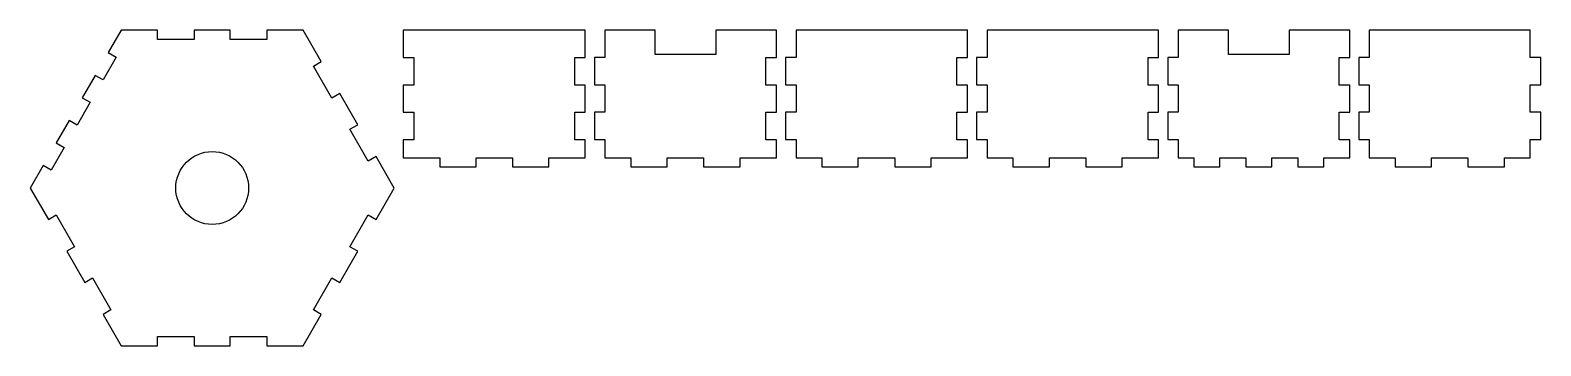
# Model space of a CAD drawing. Header units: millimetres. Extents: x 5 to 503, y 291 to 395.
import ezdxf

# ---------------------------------------------------------------- set-up
doc = ezdxf.new("R2010")
doc.units = ezdxf.units.MM
doc.layers.add('CUT', color=1, linetype='CONTINUOUS')

msp = doc.modelspace()

# ---------------------------------------------------------------- linework, layer by layer
at = {"layer": 'CUT'}
for points in [[(35, 291.077), (46.95, 291.077), (46.95, 294.077), (59.05, 294.077), (59.05, 291.077), (70.95, 291.077), (70.95, 294.077), (83.05, 294.077), (83.05, 291.077), (95, 291.077), (100.975, 301.426), (98.3769, 302.926), (104.4269, 313.4049), (107.025, 311.9049), (112.975, 322.2106), (110.3769, 323.7106), (116.4269, 334.1895), (119.025, 332.6895), (125, 343.0385), (119.025, 353.3875), (116.4269, 351.8875), (110.3769, 362.3664), (112.975, 363.8664), (107.025, 374.1721), (104.4269, 372.6721), (98.3769, 383.151), (100.975, 384.651), (95, 395), (83.05, 395), (83.05, 392), (70.95, 392), (70.95, 395), (59.05, 395), (59.05, 392), (46.95, 392), (46.95, 395), (35, 395), (30.7393, 387.6202), (33.3374, 386.1202), (29.0016, 378.6105), (26.4036, 380.1105), (22.1679, 372.7741), (24.7659, 371.2741), (20.4302, 363.7644), (17.8321, 365.2644), (13.5964, 357.9279), (16.1945, 356.4279), (11.8588, 348.9182), (9.2607, 350.4182), (5, 343.0385), (10.975, 332.6895), (13.5731, 334.1895), (19.6231, 323.7106), (17.025, 322.2106), (22.975, 311.9049), (25.5731, 313.4049), (31.6231, 302.926), (29.025, 301.426)], [(128, 353), (140, 353), (140, 350), (152, 350), (152, 353), (164, 353), (164, 350), (176, 350), (176, 353), (188, 353), (188, 358.95), (184.5359, 358.95), (184.5359, 368.05), (188, 368.05), (188, 376.95), (184.5359, 376.95), (184.5359, 386.05), (188, 386.05), (188, 395), (128, 395), (128, 386.05), (131.4641, 386.05), (131.4641, 376.95), (128, 376.95), (128, 368.05), (131.4641, 368.05), (131.4641, 358.95), (128, 358.95)], [(194.4641, 353), (203, 353), (203, 350), (215, 350), (215, 353), (227, 353), (227, 350), (239, 350), (239, 353), (251, 353), (251, 358.95), (247.5359, 358.95), (247.5359, 368.05), (251, 368.05), (251, 376.95), (247.5359, 376.95), (247.5359, 386.05), (251, 386.05), (251, 395), (231, 395), (231, 387), (211, 387), (211, 395), (194.4641, 395), (194.4641, 386), (191, 386), (191, 377), (194.4641, 377), (194.4641, 368), (191, 368), (191, 359), (194.4641, 359)], [(257.4641, 353), (266, 353), (266, 350), (278, 350), (278, 353), (290, 353), (290, 350), (302, 350), (302, 353), (314, 353), (314, 358.95), (310.5359, 358.95), (310.5359, 368.05), (314, 368.05), (314, 376.95), (310.5359, 376.95), (310.5359, 386.05), (314, 386.05), (314, 395), (257.4641, 395), (257.4641, 386), (254, 386), (254, 377), (257.4641, 377), (257.4641, 368), (254, 368), (254, 359), (257.4641, 359)], [(320.4641, 353), (329, 353), (329, 350), (341, 350), (341, 353), (353, 353), (353, 350), (365, 350), (365, 353), (377, 353), (377, 358.95), (373.5359, 358.95), (373.5359, 368.05), (377, 368.05), (377, 376.95), (373.5359, 376.95), (373.5359, 386.05), (377, 386.05), (377, 395), (320.4641, 395), (320.4641, 386), (317, 386), (317, 377), (320.4641, 377), (320.4641, 368), (317, 368), (317, 359), (320.4641, 359)], [(380, 359), (383.4641, 359), (383.4641, 353), (388.5714, 353), (388.5714, 350), (397.1429, 350), (397.1429, 353), (405.7143, 353), (405.7143, 350), (414.2857, 350), (414.2857, 353), (422.8571, 353), (422.8571, 350), (431.4286, 350), (431.4286, 353), (440, 353), (440, 358.95), (436.5359, 358.95), (436.5359, 368.05), (440, 368.05), (440, 376.95), (436.5359, 376.95), (436.5359, 386.05), (440, 386.05), (440, 395), (420, 395), (420, 387), (400, 387), (400, 395), (383.4641, 395), (383.4641, 386), (380, 386), (380, 377), (383.4641, 377), (383.4641, 368), (380, 368)], [(446.4641, 353), (455, 353), (455, 350), (467, 350), (467, 353), (479, 353), (479, 350), (491, 350), (491, 353), (499.5359, 353), (499.5359, 359), (503, 359), (503, 368), (499.5359, 368), (499.5359, 377), (503, 377), (503, 386), (499.5359, 386), (499.5359, 395), (446.4641, 395), (446.4641, 386), (443, 386), (443, 377), (446.4641, 377), (446.4641, 368), (443, 368), (443, 359), (446.4641, 359)]]:
    msp.add_lwpolyline(points, close=True, dxfattribs=at)
msp.add_circle((65, 343.0385), 12, dxfattribs=at)

doc.saveas('drawing.dxf')
